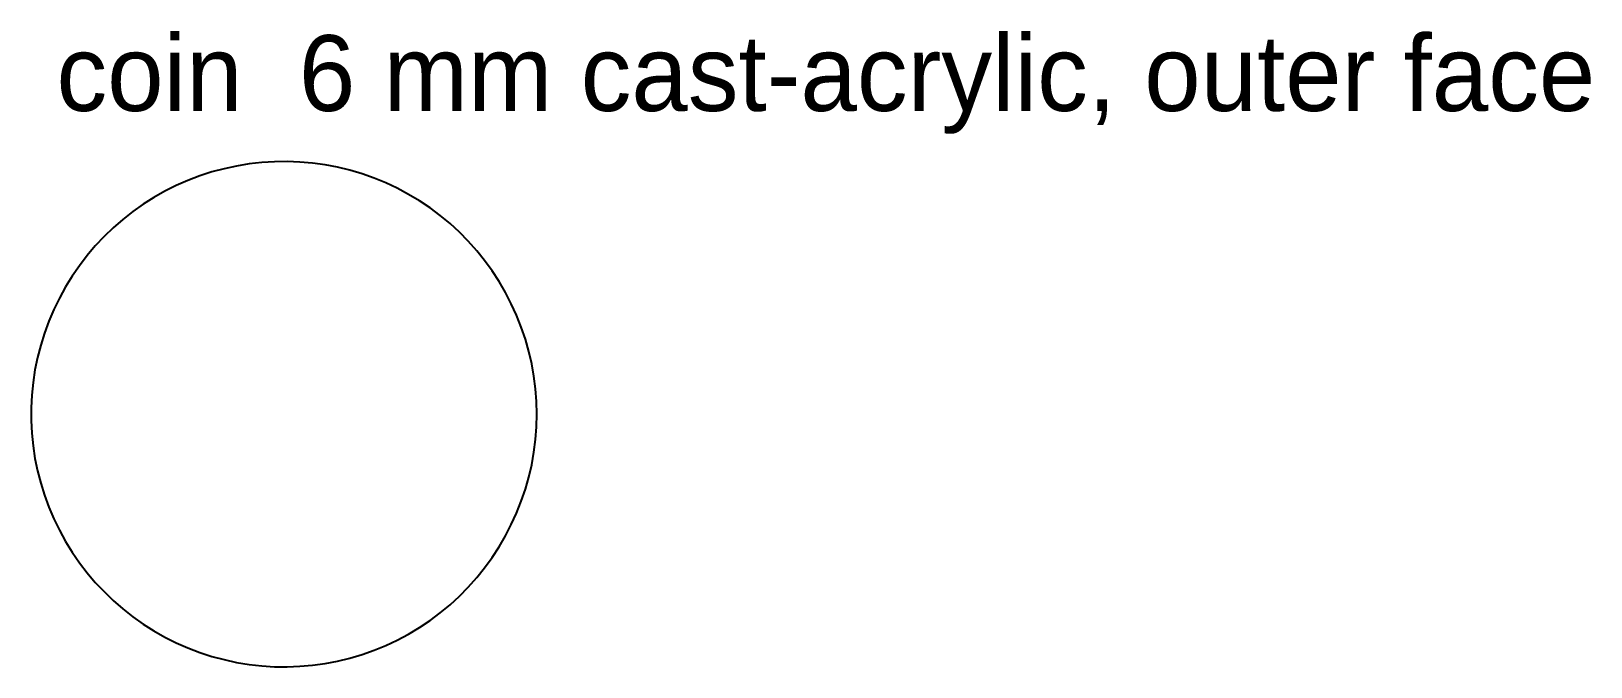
# Model space of a CAD drawing. Header units: millimetres. Extents: x 0 to 123, y 0 to 50.
import ezdxf

# ---------------------------------------------------------------- set-up
doc = ezdxf.new("R2010")
doc.units = ezdxf.units.MM
doc.layers.add('CUT_OUTSIDE', color=1, linetype='Continuous')
doc.layers.add('NOTES', color=7, linetype='Continuous')

msp = doc.modelspace()

# ---------------------------------------------------------------- linework, layer by layer
at = {"layer": 'CUT_OUTSIDE'}
msp.add_lwpolyline([(39.99, 20), (39.97, 21), (39.89, 22.01), (39.77, 23), (39.59, 23.99), (39.37, 24.97), (39.09, 25.94), (38.77, 26.89), (38.4, 27.83), (37.98, 28.74), (37.52, 29.63), (37.01, 30.5), (36.46, 31.34), (35.87, 32.16), (35.24, 32.94), (34.57, 33.69), (33.87, 34.4), (33.13, 35.08), (32.35, 35.72), (31.55, 36.33), (30.71, 36.88), (29.85, 37.4), (28.96, 37.88), (28.05, 38.3), (27.12, 38.68), (26.17, 39.02), (25.21, 39.31), (24.23, 39.54), (23.25, 39.73), (22.25, 39.87), (21.25, 39.96), (20.25, 40), (19.24, 39.98), (18.24, 39.92), (17.24, 39.81), (16.25, 39.64), (15.26, 39.43), (14.29, 39.17), (13.34, 38.86), (12.4, 38.5), (11.48, 38.09), (10.58, 37.64), (9.7, 37.15), (8.86, 36.61), (8.04, 36.03), (7.25, 35.41), (6.49, 34.75), (5.76, 34.05), (5.07, 33.32), (4.42, 32.55), (3.81, 31.75), (3.24, 30.93), (2.72, 30.07), (2.23, 29.19), (1.79, 28.29), (1.4, 27.36), (1.05, 26.42), (0.75, 25.46), (0.5, 24.48), (0.3, 23.5), (0.15, 22.51), (0.05, 21.5), (0, 20.5), (0, 19.5), (0.05, 18.49), (0.15, 17.49), (0.3, 16.5), (0.5, 15.51), (0.75, 14.54), (1.05, 13.58), (1.4, 12.64), (1.79, 11.71), (2.23, 10.81), (2.72, 9.93), (3.24, 9.07), (3.81, 8.24), (4.42, 7.44), (5.07, 6.68), (5.76, 5.95), (6.49, 5.25), (7.25, 4.59), (8.04, 3.97), (8.86, 3.39), (9.7, 2.85), (10.58, 2.35), (11.48, 1.9), (12.4, 1.5), (13.34, 1.14), (14.29, 0.83), (15.26, 0.57), (16.25, 0.35), (17.24, 0.19), (18.24, 0.08), (19.24, 0.01), (20.25, 0), (21.25, 0.04), (22.25, 0.13), (23.25, 0.26), (24.23, 0.45), (25.21, 0.69), (26.17, 0.98), (27.12, 1.31), (28.05, 1.69), (28.96, 2.12), (29.85, 2.59), (30.71, 3.11), (31.55, 3.67), (32.35, 4.27), (33.13, 4.91), (33.87, 5.59), (34.57, 6.31), (35.24, 7.06), (35.87, 7.84), (36.46, 8.65), (37.01, 9.49), (37.52, 10.36), (37.98, 11.26), (38.4, 12.17), (38.77, 13.11), (39.09, 14.06), (39.37, 15.02), (39.59, 16), (39.77, 16.99), (39.89, 17.99), (39.97, 18.99), (39.99, 20)], close=True, dxfattribs=at)

# ---------------------------------------------------------------- texts
at = {"layer": 'NOTES'}
msp.add_text('coin  6 mm cast-acrylic, outer face', height=6, dxfattribs=at).set_placement((2, 44))

doc.saveas('drawing.dxf')
